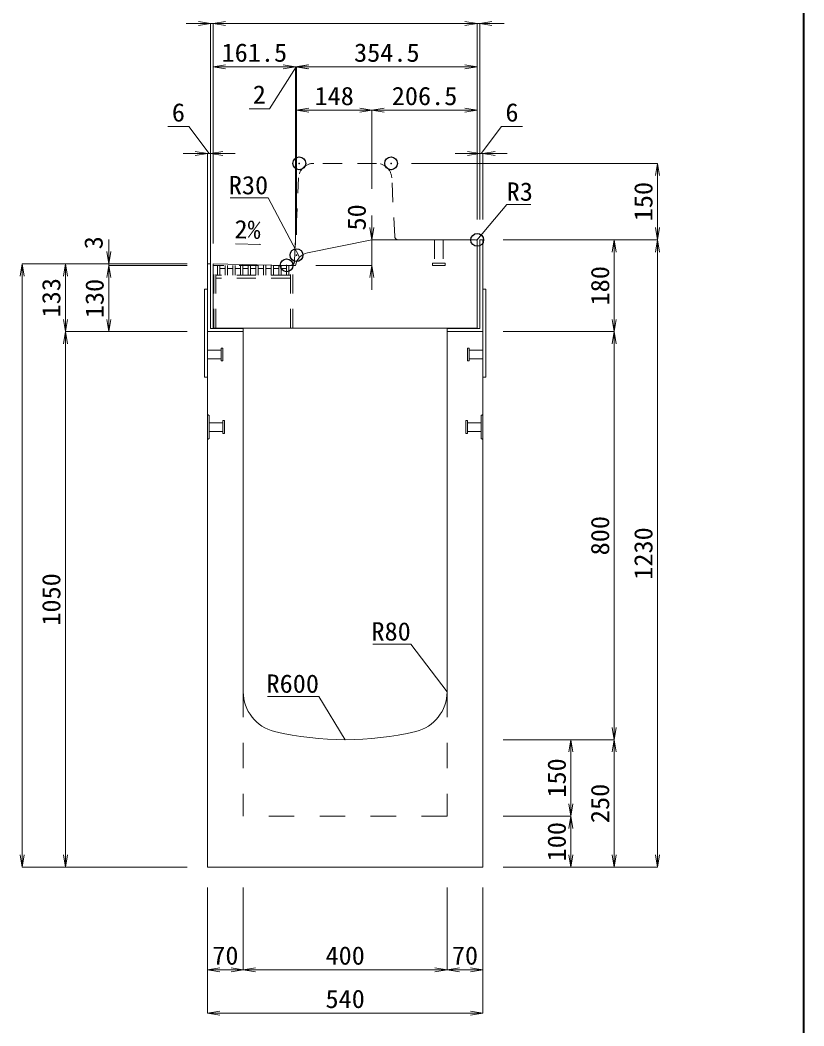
# Model space of a CAD drawing. Units: millimetres at full size. Extents: x -1809 to 57027, y -20349 to 17321.
# Drawn here: x 44680 to 46218, y 7183 to 9155 of the extents above; entities that cross this region are included whole.
import ezdxf
from ezdxf.enums import TextEntityAlignment as Align

# ---------------------------------------------------------------- set-up
doc = ezdxf.new("R2010")
doc.units = ezdxf.units.MM
doc.header["$LTSCALE"] = 50
doc.header["$PDMODE"] = 32
doc.header["$PDSIZE"] = 25
doc.linetypes.add('USER1', pattern=[2, 1, -1])
doc.linetypes.add('USER2', pattern=[1.35, 0.75, -0.6])
for name, color, linetype, lineweight in [('インサート', 3, 'USER2', 9), ('グレーチング', 7, 'USER2', 5), ('受枠', 3, 'Continuous', 5), ('図枠', 7, 'Continuous', 5), ('寸法線', 7, 'Continuous', 13), ('引出線', 4, 'Continuous', 13), ('本体', 2, 'Continuous', 13)]:
    doc.layers.add(name, color=color, linetype=linetype, lineweight=lineweight)
doc.layers.add('作業エリア', color=11, linetype='Continuous')
doc.styles.add('ＭＳ 明朝', font='')
doc.styles.get('ＭＳ 明朝').set_extended_font_data('MS Mincho')

# ---------------------------------------------------------------- blocks, each defined once
blk = doc.blocks.new('open_arrow')
at = {"color": 0, "linetype": 'Continuous', "lineweight": -2}
blk.add_lwpolyline([(7.5, 1.25), (0, 0), (7.5, -1.25)], dxfattribs=at)

msp = doc.modelspace()

# ---------------------------------------------------------------- linework, layer by layer
at = {"layer": 'インサート'}
for p, q in [((45493.74, 8723.69), (45493.74, 8677.69)), ((45493.74, 8723.69), (45510.74, 8723.69)), ((45510.74, 8723.69), (45510.74, 8677.69)), ((45489.74, 8673.69), (45489.74, 8677.69)), ((45489.74, 8677.69), (45514.74, 8677.69)), ((45514.74, 8677.69), (45514.74, 8673.69)), ((45489.74, 8673.69), (45514.74, 8673.69)), ((45048.24, 8507.19), (45075.24, 8507.19)), ((45048.24, 8507.19), (45048.24, 8490.19)), ((45078.24, 8511.19), (45075.24, 8511.19)), ((45075.24, 8511.19), (45075.24, 8486.19)), ((45078.24, 8486.19), (45078.24, 8511.19)), ((45558.24, 8511.19), (45561.24, 8511.19)), ((45558.24, 8486.19), (45558.24, 8511.19)), ((45561.24, 8511.19), (45561.24, 8486.19)), ((45588.24, 8507.19), (45561.24, 8507.19)), ((45588.24, 8507.19), (45588.24, 8490.19)), ((45048.24, 8490.19), (45075.24, 8490.19)), ((45075.24, 8486.19), (45078.24, 8486.19)), ((45561.24, 8486.19), (45558.24, 8486.19)), ((45588.24, 8490.19), (45561.24, 8490.19)), ((45051.44, 8365.19), (45078.44, 8365.19)), ((45051.44, 8365.19), (45051.44, 8348.19)), ((45081.44, 8369.19), (45078.44, 8369.19)), ((45078.44, 8369.19), (45078.44, 8344.19)), ((45081.44, 8344.19), (45081.44, 8369.19)), ((45555.04, 8369.19), (45558.04, 8369.19)), ((45555.04, 8344.19), (45555.04, 8369.19)), ((45558.04, 8369.19), (45558.04, 8344.19)), ((45585.04, 8365.19), (45558.04, 8365.19)), ((45585.04, 8365.19), (45585.04, 8348.19)), ((45051.44, 8348.19), (45078.44, 8348.19)), ((45078.44, 8344.19), (45081.44, 8344.19)), ((45558.04, 8344.19), (45555.04, 8344.19)), ((45585.04, 8348.19), (45558.04, 8348.19))]:
    msp.add_line(p, q, dxfattribs=at)
at = {"layer": 'グレーチング'}
for p, q in [((45060.24, 8550.69), (45060.24, 8673.69)), ((45215.24, 8673.69), (45060.24, 8673.69)), ((45064.74, 8550.69), (45064.74, 8673.69)), ((45067.74, 8654.69), (45067.74, 8673.69)), ((45072.24, 8654.69), (45072.24, 8673.69)), ((45082.8, 8667.69), (45072.24, 8667.69)), ((45082.8, 8654.69), (45082.8, 8673.69)), ((45087.3, 8654.69), (45087.3, 8673.69)), ((45097.85, 8667.69), (45087.3, 8667.69)), ((45097.85, 8654.69), (45097.85, 8673.69)), ((45102.35, 8654.69), (45102.35, 8673.69)), ((45112.91, 8667.69), (45102.35, 8667.69)), ((45112.91, 8654.69), (45112.91, 8673.69)), ((45117.41, 8654.69), (45117.41, 8673.69)), ((45127.96, 8667.69), (45117.41, 8667.69)), ((45127.96, 8654.69), (45127.96, 8673.69)), ((45132.46, 8654.69), (45132.46, 8673.69)), ((45143.02, 8667.69), (45132.46, 8667.69)), ((45143.02, 8654.69), (45143.02, 8673.69)), ((45147.52, 8654.69), (45147.52, 8673.69)), ((45158.07, 8667.69), (45147.52, 8667.69)), ((45158.07, 8654.69), (45158.07, 8673.69)), ((45162.57, 8654.69), (45162.57, 8673.69)), ((45173.13, 8667.69), (45162.57, 8667.69)), ((45173.13, 8654.69), (45173.13, 8673.69)), ((45177.63, 8654.69), (45177.63, 8673.69)), ((45188.19, 8667.69), (45177.63, 8667.69)), ((45188.19, 8654.69), (45188.19, 8673.69)), ((45192.69, 8654.69), (45192.69, 8673.69)), ((45203.24, 8667.69), (45192.69, 8667.69)), ((45203.24, 8654.69), (45203.24, 8673.69)), ((45207.74, 8654.69), (45207.74, 8673.69)), ((45210.74, 8550.69), (45210.74, 8673.69)), ((45215.24, 8550.69), (45215.24, 8673.69)), ((45210.74, 8654.69), (45064.74, 8654.69)), ((45210.74, 8648.69), (45064.74, 8648.69))]:
    msp.add_line(p, q, dxfattribs=at)
at = {"layer": '作業エリア'}
for p in [(45228.24, 8873.69), (45408.24, 8873.69), (45577.24, 8723.69), (45222.74, 8693.69), (45203.24, 8673.69)]:
    msp.add_point(p, dxfattribs=at)
at = {"layer": '受枠'}
for p, q in [((45582.24, 8723.69), (45588.24, 8723.69)), ((45582.24, 8549.69), (45582.24, 8723.69)), ((45588.24, 8454.69), (45588.24, 8723.69)), ((45054.24, 8676.69), (45048.24, 8676.69)), ((45048.24, 8454.69), (45048.24, 8676.69)), ((45054.24, 8549.69), (45054.24, 8676.69)), ((45048.24, 8626.69), (45042.24, 8626.69)), ((45042.24, 8454.69), (45042.24, 8626.69)), ((45588.24, 8626.69), (45594.24, 8626.69)), ((45594.24, 8454.69), (45594.24, 8626.69)), ((45118.24, 8543.69), (45048.24, 8543.69)), ((45118.24, 8549.69), (45054.24, 8549.69)), ((45118.24, 8543.69), (45118.24, 8549.69)), ((45518.24, 8549.69), (45582.24, 8549.69)), ((45518.24, 8543.69), (45518.24, 8549.69)), ((45518.24, 8543.69), (45588.24, 8543.69)), ((45048.24, 8454.69), (45042.24, 8454.69)), ((45588.24, 8454.69), (45594.24, 8454.69))]:
    msp.add_line(p, q, dxfattribs=at)
at = {"layer": '図枠', "lineweight": 40}
msp.add_line((46218.24, 5387.12), (46218.24, 10927.12), dxfattribs=at)
at = {"layer": '寸法線'}
for p, q in [((45107.24, 9147.81), (45006.24, 9147.81)), ((45054.24, 8716.69), (45054.24, 9147.81)), ((45577.24, 9147.81), (45059.24, 9147.81)), ((45059.24, 8716.48), (45059.24, 9147.81)), ((45059.24, 8716.48), (45059.24, 9147.81)), ((45529.24, 9147.81), (45630.24, 9147.81)), ((45577.24, 8763.69), (45577.24, 9147.81)), ((45577.24, 8763.69), (45577.24, 9147.81)), ((45582.24, 8763.69), (45582.24, 9147.81)), ((45268.81, 9062.81), (45059.24, 9062.81)), ((45059.24, 8716.48), (45059.24, 9062.81)), ((45221.78, 9062.81), (45170.03, 8980.58)), ((45270.74, 9062.81), (45172.81, 9062.81)), ((45220.81, 8713.69), (45220.81, 9062.81)), ((45220.81, 8713.69), (45220.81, 9062.81)), ((45577.24, 9062.81), (45222.74, 9062.81)), ((45222.74, 8733.69), (45222.74, 9062.81)), ((45222.74, 8733.69), (45222.74, 9062.81)), ((45577.24, 8763.69), (45577.24, 9062.81)), ((45170.03, 8980.58), (45129.66, 8980.58)), ((45222.74, 8977.81), (45370.74, 8977.81)), ((45222.74, 8793.69), (45222.74, 8977.81)), ((45370.74, 8823.69), (45370.74, 8977.81)), ((45370.74, 8977.81), (45577.24, 8977.81)), ((45370.74, 8823.69), (45370.74, 8977.81)), ((45577.24, 8823.69), (45577.24, 8977.81)), ((45011.6, 8945.61), (44970.41, 8945.61)), ((45051.24, 8892.81), (45011.6, 8945.61)), ((45585.24, 8892.81), (45624.88, 8945.61)), ((45624.88, 8945.61), (45666.07, 8945.61)), ((45102.24, 8892.81), (45000.24, 8892.81)), ((45048.24, 8631.69), (45048.24, 8892.81)), ((45054.24, 8631.69), (45054.24, 8892.81)), ((45448.24, 8873.69), (45931.18, 8873.69)), ((45534.24, 8892.81), (45636.24, 8892.81)), ((45582.24, 8763.69), (45582.24, 8892.81)), ((45588.24, 8763.69), (45588.24, 8892.81)), ((45931.18, 8873.69), (45931.18, 8723.69)), ((45370.74, 8771.69), (45370.74, 8625.69)), ((44854.46, 8724.69), (44854.46, 8625.69)), ((45628.24, 8723.69), (45846.18, 8723.69)), ((45628.24, 8723.69), (45931.18, 8723.69)), ((45628.24, 8723.69), (45931.18, 8723.69)), ((45846.18, 8723.69), (45846.18, 8543.69)), ((45931.18, 7493.69), (45931.18, 8723.69)), ((44684.46, 8676.69), (44684.46, 7493.69)), ((45008.24, 8676.69), (44684.46, 8676.69)), ((44769.46, 8676.69), (44769.46, 8543.69)), ((45008.24, 8676.69), (44769.46, 8676.69)), ((45008.24, 8676.69), (44854.46, 8676.69)), ((45008.24, 8673.69), (44854.46, 8673.69)), ((44854.46, 8673.69), (44854.46, 8543.69)), ((45008.24, 8673.69), (44854.46, 8673.69)), ((45260.81, 8673.69), (45370.74, 8673.69)), ((45008.24, 8543.69), (44769.46, 8543.69)), ((44769.46, 8543.69), (44769.46, 7493.69)), ((45008.24, 8543.69), (44769.46, 8543.69)), ((45008.24, 8543.69), (44854.46, 8543.69)), ((45628.24, 8543.69), (45846.18, 8543.69)), ((45628.24, 8543.69), (45846.18, 8543.69)), ((45846.18, 8543.69), (45846.18, 7743.69)), ((45628.24, 7743.69), (45846.18, 7743.69)), ((45628.24, 7743.69), (45761.18, 7743.69)), ((45628.24, 7743.69), (45846.18, 7743.69)), ((45761.18, 7743.69), (45761.18, 7593.69)), ((45846.18, 7493.69), (45846.18, 7743.69)), ((45628.24, 7593.69), (45761.18, 7593.69)), ((45628.24, 7593.69), (45761.18, 7593.69)), ((45761.18, 7593.69), (45761.18, 7493.69)), ((45008.24, 7493.69), (44684.46, 7493.69)), ((45008.24, 7493.69), (44769.46, 7493.69)), ((45628.24, 7493.69), (45761.18, 7493.69)), ((45628.24, 7493.69), (45846.18, 7493.69)), ((45628.24, 7493.69), (45931.18, 7493.69)), ((45048.24, 7453.69), (45048.24, 7292.54)), ((45048.24, 7453.69), (45048.24, 7207.54)), ((45118.24, 7453.69), (45118.24, 7292.54)), ((45118.24, 7453.69), (45118.24, 7292.54)), ((45518.24, 7453.69), (45518.24, 7292.54)), ((45518.24, 7453.69), (45518.24, 7292.54)), ((45588.24, 7453.69), (45588.24, 7292.54)), ((45588.24, 7453.69), (45588.24, 7207.54)), ((45118.24, 7292.54), (45048.24, 7292.54)), ((45518.24, 7292.54), (45118.24, 7292.54)), ((45588.24, 7292.54), (45518.24, 7292.54)), ((45588.24, 7207.54), (45048.24, 7207.54))]:
    msp.add_line(p, q, dxfattribs=at)
at = {"layer": '引出線'}
for points in [[(45228.84, 8689.55), (45167.12, 8805.85), (45092.45, 8805.85)], [(45576.36, 8722.81), (45635.09, 8793.18), (45682.81, 8793.18)], [(45151.91, 8714.86), (45103.17, 8715.84), (45151.91, 8714.86)], [(45518.24, 7837.73), (45446.99, 7930.84), (45372.31, 7930.84)], [(45318.24, 7743.69), (45266.88, 7828.44), (45165.87, 7828.44)]]:
    msp.add_lwpolyline(points, dxfattribs=at)
at = {"layer": '本体', "linetype": 'USER2', "lineweight": 9}
for p, q in [((45379.7, 8873.69), (45256.78, 8873.69)), ((45218.57, 8680.34), (45226.82, 8845.19)), ((45415.41, 8730.34), (45409.67, 8845.19))]:
    msp.add_line(p, q, dxfattribs=at)
at = {"layer": '本体'}
for p, q in [((45370.74, 8723.69), (45244.43, 8698.09)), ((45574.24, 8723.69), (45370.74, 8723.69)), ((45577.24, 8550.69), (45577.24, 8720.69)), ((45059.24, 8550.69), (45059.24, 8676.48)), ((45059.24, 8676.48), (45203.24, 8673.69)), ((45203.24, 8673.69), (45220.81, 8673.69)), ((45048.24, 7493.69), (45048.24, 8543.69)), ((45048.24, 8543.69), (45118.24, 8543.69)), ((45577.24, 8550.69), (45059.24, 8550.69)), ((45118.24, 7837.73), (45118.24, 8543.69)), ((45518.24, 8543.69), (45518.24, 7837.73)), ((45518.24, 8543.69), (45588.24, 8543.69)), ((45588.24, 8543.69), (45588.24, 7493.69)), ((45588.24, 7493.69), (45048.24, 7493.69))]:
    msp.add_line(p, q, dxfattribs=at)
at = {"layer": '本体', "lineweight": 9}
for p, q in [((45048.24, 8381.19), (45051.44, 8379.19)), ((45588.24, 8381.19), (45585.04, 8379.19)), ((45051.44, 8379.19), (45051.44, 8334.19)), ((45585.04, 8379.19), (45585.04, 8334.19)), ((45051.44, 8334.19), (45048.24, 8332.19)), ((45585.04, 8334.19), (45588.24, 8332.19))]:
    msp.add_line(p, q, dxfattribs=at)
at = {"layer": '本体', "linetype": 'USER1', "lineweight": 15}
for p, q in [((45118.24, 7837.73), (45118.24, 7593.69)), ((45518.24, 7837.73), (45518.24, 7593.69)), ((45518.24, 7593.69), (45118.24, 7593.69))]:
    msp.add_line(p, q, dxfattribs=at)
at = {"layer": '本体', "linetype": 'USER2', "lineweight": 9}
for centre, radius, start, end in [((45256.78, 8843.69), 30, 90, 177.13759), ((45379.7, 8843.69), 30, 2.86241, 90), ((45422.4, 8730.69), 7, 182.86241, 270), ((45211.58, 8680.69), 7, 270, 357.13759)]:
    msp.add_arc(centre, radius, start, end, dxfattribs=at)
at = {"layer": '本体'}
for centre, radius, start, end in [((45574.24, 8720.69), 3, 0, 90), ((45250.39, 8668.69), 30, 101.45875, 170.39512), ((45198.24, 7837.73), 80, 180, 256.65764), ((45438.24, 7837.73), 80, 283.34236, 0), ((45318.24, 8343.69), 600, 256.65764, 283.34236)]:
    msp.add_arc(centre, radius, start, end, dxfattribs=at)

# ---------------------------------------------------------------- block references
at = {"layer": '寸法線', "xscale": 3.2, "yscale": 3.2}
for p, rotation in [((45054.24, 9147.81), 180), ((45577.24, 9147.81), 180), ((45577.24, 9147.81), 180), ((45220.81, 9062.81), 180), ((45577.24, 9062.81), 180), ((45370.74, 8977.81), 180), ((45577.24, 8977.81), 180), ((45048.24, 8892.81), 180), ((45582.24, 8892.81), 180), ((45931.18, 8873.69), 270), ((45370.74, 8723.69), 90), ((45931.18, 8723.69), 90), ((45846.18, 8723.69), 270), ((45931.18, 8723.69), 270), ((44854.46, 8676.69), 90), ((44684.46, 8676.69), 270), ((44769.46, 8676.69), 270), ((44854.46, 8673.69), 270), ((44854.46, 8673.69), 270), ((45370.74, 8673.69), 270), ((44769.46, 8543.69), 90), ((44854.46, 8543.69), 90), ((45846.18, 8543.69), 90), ((44769.46, 8543.69), 270), ((45846.18, 8543.69), 270), ((45846.18, 7743.69), 90), ((45761.18, 7743.69), 270), ((45846.18, 7743.69), 270), ((45761.18, 7593.69), 90), ((45761.18, 7593.69), 270), ((44684.46, 7493.69), 90), ((44769.46, 7493.69), 90), ((45761.18, 7493.69), 90), ((45846.18, 7493.69), 90), ((45931.18, 7493.69), 90), ((45118.24, 7292.54), 180), ((45518.24, 7292.54), 180), ((45588.24, 7292.54), 180), ((45588.24, 7207.54), 180)]:
    msp.add_blockref('open_arrow', p, dxfattribs=dict(at, rotation=rotation))
for p in [(45059.24, 9147.81), (45059.24, 9147.81), (45582.24, 9147.81), (45059.24, 9062.81), (45220.81, 9062.81), (45222.74, 9062.81), (45222.74, 9062.81), (45222.74, 8977.81), (45370.74, 8977.81), (45054.24, 8892.81), (45588.24, 8892.81), (45048.24, 7292.54), (45118.24, 7292.54), (45518.24, 7292.54), (45048.24, 7207.54)]:
    msp.add_blockref('open_arrow', p, dxfattribs=at)
at = {"layer": '引出線'}
for p, xscale, yscale, rotation in [((45576.36, 8722.81), 0.16, 0.16, 50.2), ((45151.91, 8714.86), 0.16, 0.16, 178.9), ((45228.84, 8689.55), 0.16, 0.16, 118), ((45518.24, 7837.73), 0.133, 0.133, 127.4), ((45318.24, 7743.69), 0.133, 0.133, 121.2)]:
    msp.add_blockref('open_arrow', p, dxfattribs=dict(at, xscale=xscale, yscale=yscale, rotation=rotation))

# ---------------------------------------------------------------- texts
at = {"layer": '寸法線', "style": 'ＭＳ 明朝', "width": 1.05}
for s, p in [('161.5', (45140.03, 9090.81)), ('354.5', (45399.99, 9090.81)), ('2', (45149.84, 9008.58)), ('148', (45296.74, 9005.81)), ('206.5', (45473.99, 9005.81)), ('6', (44991.01, 8973.61)), ('6', (45645.47, 8973.61)), ('70', (45083.24, 7320.54)), ('400', (45318.24, 7320.54)), ('70', (45553.24, 7320.54)), ('540', (45318.24, 7235.54))]:
    msp.add_text(s, height=36.03, dxfattribs=at).set_placement(p, align=Align.MIDDLE_CENTER)
for s, p in [('150', (45903.18, 8798.69)), ('50', (45340.74, 8767.75)), ('3', (44824.46, 8718.02)), ('180', (45818.18, 8633.69)), ('133', (44741.46, 8610.19)), ('130', (44826.46, 8608.69)), ('800', (45818.18, 8143.69)), ('1230', (45903.18, 8108.69)), ('1050', (44741.46, 8018.69)), ('150', (45733.18, 7668.69)), ('250', (45818.18, 7618.69)), ('100', (45733.18, 7543.69))]:
    msp.add_text(s, height=36.03, rotation=90, dxfattribs=at).set_placement(p, align=Align.MIDDLE_CENTER)
at = {"layer": '引出線', "style": 'ＭＳ 明朝', "width": 1.05}
for s, p in [('R30', (45167.12, 8849.05)), ('R80', (45446.99, 7974.04)), ('R600', (45266.88, 7871.64))]:
    msp.add_text(s, height=36.03, dxfattribs=at).set_placement(p, align=Align.TOP_RIGHT)
msp.add_text('R3', height=36.03, dxfattribs=at).set_placement((45635.09, 8836.38), align=Align.TOP_LEFT)
msp.add_text('2%', height=36.03, rotation=358.854, dxfattribs=at).set_placement((45152.85, 8761.76), align=Align.TOP_RIGHT)

doc.saveas('drawing.dxf')
